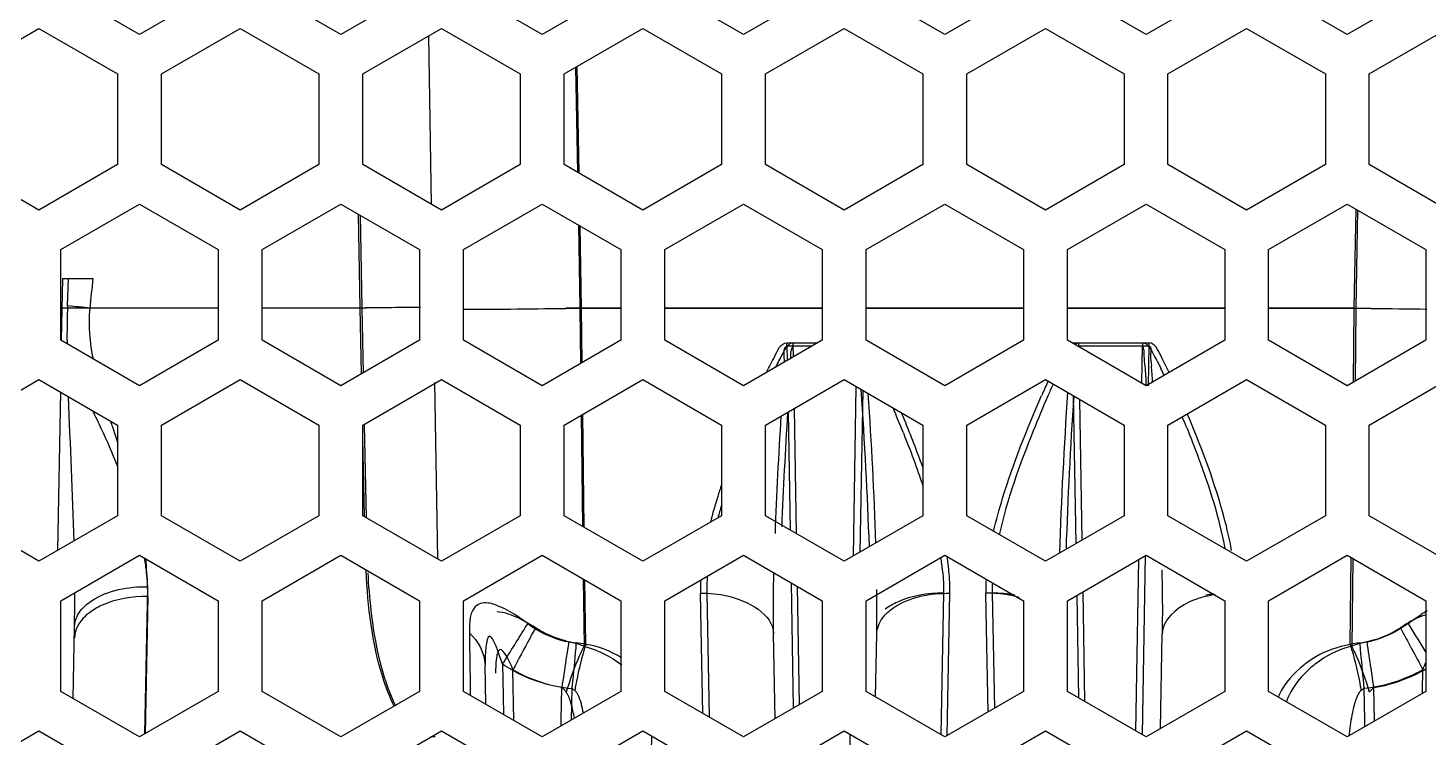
# Model space of a CAD drawing. Header units: millimetres. Extents: x 10297564 to 11610295, y -9287743 to -8409454.
# Drawn here: x 10496429 to 10497196, y -9078901 to -9078512 of the extents above; entities that cross this region are included whole.
import ezdxf

# ---------------------------------------------------------------- set-up
doc = ezdxf.new("R2010")
doc.units = ezdxf.units.MM
doc.header["$LTSCALE"] = 100
doc.layers.add('-0', color=7, linetype='Continuous')

# ---------------------------------------------------------------- blocks, each defined once
blk = doc.blocks.new('인버터 외형도')
at = {"layer": '-0', "linetype": 'Continuous'}
for p, q in [((95512.02, 52256.4), (95479.67, 52275.08)), ((95544.38, 52275.08), (95512.02, 52256.4)), ((95594.79, 52256.4), (95562.44, 52275.08)), ((95627.15, 52275.08), (95594.79, 52256.4)), ((95677.56, 52256.4), (95645.21, 52275.08)), ((95709.92, 52275.08), (95677.56, 52256.4)), ((95760.33, 52256.4), (95727.98, 52275.08)), ((95792.69, 52275.08), (95760.33, 52256.4)), ((95843.1, 52256.4), (95810.75, 52275.08)), ((95875.46, 52275.08), (95843.1, 52256.4)), ((95925.87, 52256.4), (95893.52, 52275.08)), ((95958.23, 52275.08), (95925.87, 52256.4)), ((96008.64, 52256.4), (95976.29, 52275.08)), ((96041, 52275.08), (96008.64, 52256.4)), ((95438.28, 52240.21), (95470.64, 52258.89)), ((95470.64, 52258.89), (95503, 52240.21)), ((95521.05, 52240.21), (95553.41, 52258.89)), ((95553.41, 52258.89), (95585.76, 52240.21)), ((95603.82, 52240.21), (95636.18, 52258.89)), ((95636.18, 52258.89), (95668.53, 52240.21)), ((95686.59, 52240.21), (95718.95, 52258.89)), ((95718.95, 52258.89), (95751.3, 52240.21)), ((95769.36, 52240.21), (95801.72, 52258.89)), ((95801.72, 52258.89), (95834.07, 52240.21)), ((95852.13, 52240.21), (95884.49, 52258.89)), ((95884.49, 52258.89), (95916.84, 52240.21)), ((95934.9, 52240.21), (95967.26, 52258.89)), ((95967.26, 52258.89), (95999.61, 52240.21)), ((96017.67, 52240.21), (96050.03, 52258.89)), ((95632.12, 52186.51), (95630.91, 52255.85)), ((95503, 52240.21), (95503, 52202.85)), ((95521.05, 52202.85), (95521.05, 52240.21)), ((95585.76, 52240.21), (95585.76, 52202.85)), ((95603.82, 52202.85), (95603.82, 52240.21)), ((95668.53, 52240.21), (95668.53, 52202.85)), ((95686.59, 52202.85), (95686.59, 52240.21)), ((95691.33, 52242.94), (95692.08, 52199.68)), ((95692.76, 52199.29), (95691.99, 52243.33)), ((95751.3, 52240.21), (95751.3, 52202.85)), ((95769.36, 52202.85), (95769.36, 52240.21)), ((95834.07, 52240.21), (95834.07, 52202.85)), ((95852.13, 52202.85), (95852.13, 52240.21)), ((95916.84, 52240.21), (95916.84, 52202.85)), ((95934.9, 52202.85), (95934.9, 52240.21)), ((95999.61, 52240.21), (95999.61, 52202.85)), ((96017.67, 52202.85), (96017.67, 52240.21)), ((95470.64, 52184.17), (95438.28, 52202.85)), ((95503, 52202.85), (95470.64, 52184.17)), ((95553.41, 52184.17), (95521.05, 52202.85)), ((95585.76, 52202.85), (95553.41, 52184.17)), ((95636.18, 52184.17), (95603.82, 52202.85)), ((95668.53, 52202.85), (95636.18, 52184.17)), ((95718.95, 52184.17), (95686.59, 52202.85)), ((95751.3, 52202.85), (95718.95, 52184.17)), ((95801.72, 52184.17), (95769.36, 52202.85)), ((95834.07, 52202.85), (95801.72, 52184.17)), ((95884.49, 52184.17), (95852.13, 52202.85)), ((95916.84, 52202.85), (95884.49, 52184.17)), ((95967.26, 52184.17), (95934.9, 52202.85)), ((95999.61, 52202.85), (95967.26, 52184.17)), ((96050.03, 52184.17), (96017.67, 52202.85)), ((95479.67, 52167.98), (95512.02, 52186.66)), ((95512.02, 52186.66), (95544.38, 52167.98)), ((95562.44, 52167.98), (95594.79, 52186.66)), ((95594.79, 52186.66), (95627.15, 52167.98)), ((95602.78, 52143.85), (95602.1, 52182.44)), ((95602.78, 52182.05), (95603.45, 52143.85)), ((95645.21, 52167.98), (95677.56, 52186.66)), ((95677.56, 52186.66), (95709.92, 52167.98)), ((95727.98, 52167.98), (95760.33, 52186.66)), ((95760.33, 52186.66), (95792.69, 52167.98)), ((95810.75, 52167.98), (95843.1, 52186.66)), ((95843.1, 52186.66), (95875.46, 52167.98)), ((95893.52, 52167.98), (95925.87, 52186.66)), ((95925.87, 52186.66), (95958.23, 52167.98)), ((95976.29, 52167.98), (96008.64, 52186.66)), ((96008.64, 52186.66), (96041, 52167.98)), ((96011.52, 52143.85), (96012.23, 52184.59)), ((96012.89, 52184.2), (96012.19, 52143.85)), ((95692.46, 52178.06), (95693.06, 52143.85)), ((95693.73, 52143.85), (95693.14, 52177.66)), ((95479.67, 52130.61), (95479.67, 52167.98)), ((95544.38, 52167.98), (95544.38, 52130.61)), ((95562.44, 52130.61), (95562.44, 52167.98)), ((95627.15, 52167.98), (95627.15, 52130.61)), ((95645.21, 52130.61), (95645.21, 52167.98)), ((95709.92, 52167.98), (95709.92, 52130.61)), ((95727.98, 52130.61), (95727.98, 52167.98)), ((95792.69, 52167.98), (95792.69, 52130.61)), ((95810.75, 52130.61), (95810.75, 52167.98)), ((95875.46, 52167.98), (95875.46, 52130.61)), ((95893.52, 52130.61), (95893.52, 52167.98)), ((95958.23, 52167.98), (95958.23, 52130.61)), ((95976.29, 52130.61), (95976.29, 52167.98)), ((96041, 52167.98), (96041, 52130.61)), ((95480.25, 52156.01), (95479.8, 52130.61)), ((95480.25, 52156.01), (95492.87, 52156.01)), ((95482.38, 52144.74), (95482.75, 52156.01)), ((95544.38, 52143.85), (95479.67, 52143.85)), ((95544.38, 52143.85), (95491.72, 52143.85)), ((95602.78, 52143.85), (95562.44, 52143.85)), ((95603.45, 52143.85), (95562.44, 52143.85)), ((95603.29, 52116.84), (95602.78, 52143.85)), ((95603.45, 52143.85), (95603.98, 52117.24)), ((95687.27, 52143.74), (95693.73, 52143.85)), ((95693.06, 52143.85), (95687.29, 52143.76)), ((95709.92, 52143.85), (95693.06, 52143.85)), ((95693.06, 52143.85), (95693.34, 52121.04)), ((95693.73, 52143.85), (95709.92, 52143.85)), ((95694.01, 52121.43), (95693.73, 52143.85)), ((95792.69, 52143.85), (95727.98, 52143.85)), ((95727.98, 52143.85), (95792.69, 52143.85)), ((95875.46, 52143.85), (95810.75, 52143.85)), ((95810.75, 52143.85), (95875.46, 52143.85)), ((95958.23, 52143.85), (95893.52, 52143.85)), ((95893.52, 52143.85), (95958.23, 52143.85)), ((96011.52, 52143.85), (95976.29, 52143.85)), ((95976.29, 52143.85), (96012.19, 52143.85)), ((96011.14, 52113.38), (96011.52, 52143.85)), ((96012.19, 52143.85), (96011.81, 52113.76)), ((96012.19, 52143.85), (96018.49, 52143.75)), ((95512.02, 52111.93), (95479.67, 52130.61)), ((95544.38, 52130.61), (95512.02, 52111.93)), ((95594.79, 52111.93), (95562.44, 52130.61)), ((95627.15, 52130.61), (95594.79, 52111.93)), ((95677.56, 52111.93), (95645.21, 52130.61)), ((95709.92, 52130.61), (95677.56, 52111.93)), ((95760.33, 52111.93), (95727.98, 52130.61)), ((95792.69, 52130.61), (95760.33, 52111.93)), ((95843.1, 52111.93), (95810.75, 52130.61)), ((95875.46, 52130.61), (95843.1, 52111.93)), ((95925.87, 52111.93), (95893.52, 52130.61)), ((95958.23, 52130.61), (95925.87, 52111.93)), ((96008.64, 52111.93), (95976.29, 52130.61)), ((96041, 52130.61), (96008.64, 52111.93)), ((95778.19, 52129.54), (95790.82, 52129.54)), ((95778.19, 52128.28), (95778.19, 52129.54)), ((95778.19, 52128.28), (95788.65, 52128.28)), ((95778.19, 52128.28), (95778.29, 52122.3)), ((95780.82, 52129.54), (95790.82, 52129.54)), ((95780.82, 52128.28), (95780.82, 52129.54)), ((95780.82, 52128.28), (95788.65, 52128.28)), ((95780.9, 52123.81), (95780.82, 52128.28)), ((95895.57, 52129.54), (95924.42, 52129.54)), ((95897.56, 52128.28), (95924.42, 52128.28)), ((95898.2, 52129.54), (95927.06, 52129.54)), ((95898.2, 52128.28), (95898.2, 52129.54)), ((95898.2, 52128.28), (95927.06, 52128.28)), ((95924.16, 52112.93), (95924.42, 52128.28)), ((95924.42, 52129.54), (95924.42, 52128.28)), ((95927.06, 52128.28), (95926.77, 52111.92)), ((95927.06, 52129.54), (95927.06, 52128.28)), ((95438.28, 52095.74), (95470.64, 52114.42)), ((95470.64, 52114.42), (95503, 52095.74)), ((95521.05, 52095.74), (95553.41, 52114.42)), ((95553.41, 52114.42), (95585.76, 52095.74)), ((95603.82, 52095.74), (95636.18, 52114.42)), ((95634.67, 52040.57), (95633.4, 52113.2)), ((95636.18, 52114.42), (95668.53, 52095.74)), ((95686.59, 52095.74), (95718.95, 52114.42)), ((95718.95, 52114.42), (95751.3, 52095.74)), ((95769.36, 52095.74), (95801.72, 52114.42)), ((95801.72, 52114.42), (95834.07, 52095.74)), ((95852.13, 52095.74), (95884.49, 52114.42)), ((95884.49, 52114.42), (95916.84, 52095.74)), ((95934.9, 52095.74), (95967.26, 52114.42)), ((95967.26, 52114.42), (95999.61, 52095.74)), ((96017.67, 52095.74), (96050.03, 52114.42)), ((95479.43, 52109.34), (95478.29, 52044.12)), ((95805.53, 52041.9), (95806.75, 52111.52)), ((95809.36, 52110.01), (95808.2, 52043.44)), ((95895.93, 52107.82), (95896.99, 52046.92)), ((95778.66, 52101.11), (95779.51, 52052.52)), ((95782.17, 52050.99), (95781.27, 52102.61)), ((95899.59, 52048.42), (95898.59, 52106.28)), ((95503, 52095.74), (95503, 52058.38)), ((95521.05, 52058.38), (95521.05, 52095.74)), ((95585.76, 52095.74), (95585.76, 52058.38)), ((95603.82, 52058.38), (95603.82, 52095.74)), ((95604.41, 52095.75), (95605.17, 52057.6)), ((95668.53, 52095.74), (95668.53, 52058.38)), ((95686.59, 52058.38), (95686.59, 52095.74)), ((95693.6, 52099.78), (95694.17, 52054.01)), ((95694.85, 52053.61), (95694.27, 52100.17)), ((95751.3, 52095.74), (95751.3, 52058.38)), ((95769.36, 52058.38), (95769.36, 52095.74)), ((95834.07, 52095.74), (95834.07, 52058.38)), ((95852.13, 52058.38), (95852.13, 52095.74)), ((95916.84, 52095.74), (95916.84, 52058.38)), ((95934.9, 52058.38), (95934.9, 52095.74)), ((95999.61, 52095.74), (95999.61, 52058.38)), ((96017.67, 52058.38), (96017.67, 52095.74)), ((95604.47, 52058.39), (95603.82, 52090.01)), ((95470.64, 52039.7), (95438.28, 52058.38)), ((95503, 52058.38), (95470.64, 52039.7)), ((95553.41, 52039.7), (95521.05, 52058.38)), ((95585.76, 52058.38), (95553.41, 52039.7)), ((95636.18, 52039.7), (95603.82, 52058.38)), ((95668.53, 52058.38), (95636.18, 52039.7)), ((95718.95, 52039.7), (95686.59, 52058.38)), ((95751.3, 52058.38), (95718.95, 52039.7)), ((95801.72, 52039.7), (95769.36, 52058.38)), ((95834.07, 52058.38), (95801.72, 52039.7)), ((95884.49, 52039.7), (95852.13, 52058.38)), ((95916.84, 52058.38), (95884.49, 52039.7)), ((95967.26, 52039.7), (95934.9, 52058.38)), ((95999.61, 52058.38), (95967.26, 52039.7)), ((96050.03, 52039.7), (96017.67, 52058.38)), ((95479.67, 52023.5), (95512.02, 52042.19)), ((95512.02, 52042.19), (95544.38, 52023.5)), ((95562.44, 52023.5), (95594.79, 52042.19)), ((95594.79, 52042.19), (95627.15, 52023.5)), ((95645.21, 52023.5), (95677.56, 52042.19)), ((95677.56, 52042.19), (95709.92, 52023.5)), ((95727.98, 52023.5), (95760.33, 52042.19)), ((95760.33, 52042.19), (95792.69, 52023.5)), ((95810.75, 52023.5), (95843.1, 52042.19)), ((95843.1, 52042.19), (95875.46, 52023.5)), ((95893.52, 52023.5), (95925.87, 52042.19)), ((95921.66, 51969.9), (95922.89, 52040.46)), ((95925.56, 52042.19), (95924.27, 51968.39)), ((95925.87, 52042.19), (95958.23, 52023.5)), ((95976.29, 52023.5), (96008.64, 52042.19)), ((96008.64, 52042.19), (96041, 52023.5)), ((96009.79, 52005.52), (96010.24, 52041.26)), ((96010.9, 52040.88), (96010.45, 52004.8)), ((95694.44, 52032.44), (95694.79, 52004.79)), ((95695.45, 52005.52), (95695.12, 52032.05)), ((95514.15, 51968.69), (95515.36, 52029.25)), ((95742.93, 52012), (95742.64, 52026.56)), ((95745.27, 52026.56), (95746.29, 51975.57)), ((95779.89, 52030.9), (95780.79, 51979.27)), ((95783.39, 51980.78), (95782.54, 52029.36)), ((95842.59, 52026.56), (95841.44, 51968.42)), ((95844.05, 51968.01), (95845.22, 52026.56)), ((95860.31, 52012.02), (95860.02, 52026.56)), ((95862.66, 52026.56), (95863.6, 51979.3)), ((95900.75, 51981.97), (95899.96, 52027.23)), ((95479.67, 51986.14), (95479.67, 52023.5)), ((95515.36, 52025.2), (95514.24, 51968.74)), ((95544.38, 52023.5), (95544.38, 51986.14)), ((95562.44, 51986.14), (95562.44, 52023.5)), ((95627.15, 52023.5), (95627.15, 51986.14)), ((95645.21, 51986.14), (95645.21, 52023.5)), ((95709.92, 52023.5), (95709.92, 51986.14)), ((95727.98, 51986.14), (95727.98, 52023.5)), ((95792.69, 52023.5), (95792.69, 51986.14)), ((95810.75, 51986.14), (95810.75, 52023.5)), ((95875.46, 52023.5), (95875.46, 51986.14)), ((95893.52, 51986.14), (95893.52, 52023.5)), ((95897.36, 52025.72), (95898.1, 51983.5)), ((95958.23, 52023.5), (95958.23, 51986.14)), ((95976.29, 51986.14), (95976.29, 52023.5)), ((96041, 52023.5), (96041, 51986.14)), ((95484.75, 51983.21), (95485.27, 52012.87)), ((95671.6, 52014.09), (95671.2, 52013.44)), ((95674.77, 52012.36), (95674.56, 52011.95)), ((95743.62, 51977.12), (95742.93, 52012)), ((95773.34, 51974.97), (95772.73, 52009.8)), ((95814.67, 51983.88), (95815.13, 52009.8)), ((95860.99, 51977.79), (95860.31, 52012.02)), ((95931.83, 51970.9), (95932.51, 52009.8)), ((96033.64, 52014.09), (96034.21, 52013.16)), ((95688.49, 52006.55), (95687.36, 51999.09)), ((95661.28, 51997.33), (95661.38, 51991.23)), ((95654.35, 51980.87), (95654.07, 51997.01)), ((95665.89, 51974.2), (95665.53, 51995.12)), ((96019.61, 51987.78), (96018.42, 51995.56)), ((96039.58, 51986.17), (96039.74, 51995.14)), ((95512.02, 51967.46), (95479.67, 51986.14)), ((95544.38, 51986.14), (95512.02, 51967.46)), ((95594.79, 51967.46), (95562.44, 51986.14)), ((95627.15, 51986.14), (95594.79, 51967.46)), ((95677.56, 51967.46), (95645.21, 51986.14)), ((95647.99, 51985.94), (95648.01, 51984.61)), ((95661.38, 51991.23), (95661.64, 51976.66)), ((95709.92, 51986.14), (95677.56, 51967.46)), ((95685.41, 51974.5), (95685.64, 51987.77)), ((95689.77, 51987.33), (95689.55, 51974.38)), ((95760.33, 51967.46), (95727.98, 51986.14)), ((95792.69, 51986.14), (95760.33, 51967.46)), ((95843.1, 51967.46), (95810.75, 51986.14)), ((95875.46, 51986.14), (95843.1, 51967.46)), ((95925.87, 51967.46), (95893.52, 51986.14)), ((95958.23, 51986.14), (95925.87, 51967.46)), ((96008.64, 51967.46), (95976.29, 51986.14)), ((96041, 51986.14), (96008.64, 51967.46)), ((96015.45, 51987.33), (96015.68, 51974.42)), ((96019.86, 51973.94), (96019.62, 51987.78)), ((96039.57, 51985.32), (96039.58, 51986.17)), ((95685.36, 51971.97), (95685.41, 51974.5)), ((96015.68, 51974.42), (96015.73, 51971.56)), ((95438.28, 51951.27), (95470.64, 51969.95)), ((95470.64, 51969.95), (95503, 51951.27)), ((95521.05, 51951.27), (95553.41, 51969.95)), ((95553.41, 51969.95), (95585.76, 51951.27)), ((95603.82, 51951.27), (95636.18, 51969.95)), ((95636.18, 51969.95), (95668.53, 51951.27)), ((95686.59, 51951.27), (95718.95, 51969.95)), ((95718.95, 51969.95), (95751.3, 51951.27)), ((95769.36, 51951.27), (95801.72, 51969.95)), ((95801.72, 51969.95), (95834.07, 51951.27)), ((95802.99, 51895.96), (95804.25, 51968.49)), ((95852.13, 51951.27), (95884.49, 51969.95)), ((95884.49, 51969.95), (95916.84, 51951.27)), ((95934.9, 51951.27), (95967.26, 51969.95)), ((95967.26, 51969.95), (95999.61, 51951.27)), ((95722.53, 51967.88), (95722, 51941.32))]:
    blk.add_line(p, q, dxfattribs=at)
for centre, radius, start, end in [((93633.25, 52325.09), 1867.29, 354.43026, 354.80508), ((95847.77, 52132.55), 365.59, 178.0905, 179.0396), ((95331.78, 50506.62), 1645.03, 84.42058, 84.74739), ((95624.82, 51670.97), 473.09, 89.66614, 90.01198), ((95651.69, 53290.62), 1147.2, 269.67152, 270.29965), ((95650.92, 53507.77), 1364.35, 269.75796, 270.30986), ((95648.6, 54172.62), 2029.21, 270.25673, 270.44398), ((95647.47, 54244.67), 2101.26, 270.29526, 270.46095), ((95641.15, 55059.56), 2916.18, 270.45535, 270.90625), ((95640.03, 55096.35), 2952.98, 270.47237, 270.91688), ((96070.8, 55542.02), 3398.68, 269.00053, 269.1184), ((96064.92, 55071.87), 2928.5, 269.09164, 269.53809), ((96063.8, 55034.43), 2891.05, 269.1023, 269.55519), ((95902.12, 52131.7), 419.96, 179.04673, 180.14094), ((95950.81, 52131.7), 468.64, 180.1262, 180.32762), ((95900.84, 52126.05), 3.45, 139.83521, 145.13635), ((95229.22, 52066.69), 700.94, 3.82947, 4.36536), ((95702.73, 52008.93), 254.32, 24.95456, 25.63196), ((96237.48, 51953.55), 386.67, 155.51688, 156.46757), ((96250.53, 51948.96), 398.06, 155.7279, 156.45301), ((97807.45, 51973.05), 2033, 176.39149, 177.72222), ((95334.5, 51896.13), 529.37, 21.77847, 22.97944), ((95320.23, 51889.07), 547.68, 22.40952, 22.74135), ((96596.85, 52448.38), 1151.59, 197.74674, 197.87215), ((97706.07, 51978.19), 1934.13, 176.40164, 177.83922), ((95457.87, 51898.49), 522.93, 22.06474, 22.56235), ((95432.65, 51887), 553.05, 22.56863, 22.69228), ((95245.4, 51977.93), 276.57, 21.34381, 24.89806), ((97854.56, 52854.86), 2473.35, 197.89253, 198.05572), ((95955.94, 52001.86), 216.05, 162.63311, 165.55799), ((96007.87, 51985.89), 270.39, 161.61301, 162.68777), ((95953.68, 52003.15), 210.99, 163.60028, 165.06399), ((95414.16, 52024.07), 101.33, 6.22091, 9.64185), ((95741.01, 52025.95), 101.68, 5.51976, 8.63387), ((95742.99, 52025.88), 102.33, 5.49643, 8.85697), ((95817.98, 52027.98), 75.35, 176.89272, 181.08401), ((95935.56, 52027.98), 75.56, 176.76184, 181.08015), ((94785.06, 52022.42), 700.28, 0.09153, 0.34167), ((95225.46, 52019.37), 589.75, 359.06994, 0.84992), ((95936.54, 52027.99), 73.89, 177.85132, 181.11228), ((95863.3, 51975.72), 50.84, 80.20025, 90.72696), ((95959.04, 51977.61), 48.92, 96.22511, 100.08846), ((95961.24, 51980.29), 46.21, 98.69143, 102.50553), ((94899.51, 52022.39), 585.83, 359.06836, 0.11227), ((95861.84, 51982.74), 43.72, 74.30439, 79.93747), ((96052.16, 51984.37), 35.2, 111.89539, 114.56944), ((96066.68, 51973.83), 51.98, 119.05783, 122.19351), ((96050.84, 51987.7), 31.62, 107.99888, 111.92387), ((94167.81, 52928.34), 1759.89, 328.06085, 328.67715), ((97897.35, 53006.25), 2114.96, 208.03001, 208.5599), ((97499.27, 52905.47), 1715.41, 211.3439, 211.77601), ((95695.37, 52040.56), 34.58, 256.55165, 263.6658), ((95694.92, 52041.77), 35.8, 257.76284, 259.65529), ((95681.98, 51970.98), 36.16, 69.2583, 79.63749), ((95687.7, 51972.19), 34.22, 76.91068, 83.53643), ((96017.55, 51972.13), 34.28, 96.47034, 103.08407), ((96023.26, 51970.98), 36.16, 100.36598, 110.74204), ((96010.97, 52039.16), 33.12, 280.05997, 283.05339), ((96008.69, 52050.87), 64.12, 296.14178, 300.33068), ((96008.44, 52050.07), 63.23, 297.15013, 299.67198), ((95998.77, 51976.63), 19.91, 155.08019, 159.06581), ((96008.05, 51973.43), 25.89, 154.31334, 155.50229), ((96128.22, 51954.98), 119.64, 171.72704, 173.83085), ((95630.74, 51939.95), 27.63, 84.21736, 87.96911)]:
    blk.add_arc(centre, radius, start, end, dxfattribs=at)
for points in [[(95493.02, 52122.72), (95491.66, 52129.64), (95490.86, 52136.85), (95491.72, 52143.85)], [(95777.27, 52121.7), (95777.24, 52123.92), (95776.35, 52127.05), (95778.19, 52128.28)], [(95779.88, 52123.3), (95779.81, 52124.99), (95779.73, 52126.99), (95780.82, 52128.28)], [(95926.06, 52112.04), (95925.89, 52114.66), (95925.74, 52117.29), (95925.52, 52119.91)], [(95482.68, 52107.35), (95483.38, 52087.52), (95484.41, 52067.7), (95484.95, 52047.87)], [(95812.1, 52045.69), (95811.41, 52067.26), (95810.19, 52088.81), (95808.79, 52110.34)], [(95811.53, 52108.76), (95812.86, 52088.25), (95813.99, 52067.72), (95814.68, 52047.18)], [(95890.43, 52043.13), (95891.09, 52065.13), (95892.33, 52087.11), (95893.74, 52109.08)], [(95893.11, 52044.68), (95893.77, 52065.68), (95894.91, 52086.65), (95896.27, 52107.61)], [(95496.27, 52094.37), (95495.13, 52096.83), (95493.95, 52099.28), (95492.71, 52101.69)], [(95834.08, 52078.38), (95831.73, 52084.93), (95829.2, 52091.42), (95826.55, 52097.86)], [(95826.08, 52092.53), (95828.95, 52085.34), (95831.66, 52078.07), (95834.09, 52070.71)], [(95515.36, 52029.25), (95515.16, 52033.1), (95514.92, 52036.95), (95514.55, 52040.78)], [(95515.36, 52025.2), (95515.42, 52028.49), (95515.25, 52031.79), (95514.89, 52035.05)], [(95745.47, 52033.63), (95745.31, 52031.28), (95745.23, 52028.92), (95745.28, 52026.56)], [(95772.73, 52009.79), (95772.59, 52018.18), (95772.66, 52026.57), (95772.84, 52034.96)], [(95842.22, 52035.73), (95842.51, 52032.68), (95842.65, 52029.62), (95842.59, 52026.56)], [(95845.21, 52026.56), (95845.28, 52029.6), (95845.14, 52032.65), (95844.85, 52035.68)], [(95932.37, 52036.13), (95932.58, 52027.35), (95932.66, 52018.57), (95932.51, 52009.8)], [(95869.47, 52025.79), (95866.36, 52026.35), (95863.18, 52026.59), (95860.02, 52026.56)], [(95650.91, 52021.76), (95647.62, 52019.5), (95647.55, 52014.24), (95647.63, 52010.25)], [(95666.93, 52017.39), (95664.48, 52018.97), (95661.91, 52020.4), (95659.2, 52021.45)], [(95485.27, 52012.88), (95485.31, 52015.13), (95486.25, 52017.42), (95487.61, 52019.22)], [(95666.89, 52016.73), (95664.42, 52017.83), (95661.76, 52018.77), (95659.05, 52018.87)], [(95674.78, 52012.36), (95672.24, 52013.97), (95669.64, 52015.5), (95666.89, 52016.73)], [(95671.6, 52014.09), (95670.09, 52015.25), (95668.53, 52016.36), (95666.93, 52017.39)], [(95815.13, 52009.8), (95815.17, 52012.1), (95816.1, 52014.44), (95817.47, 52016.29)], [(96037.52, 52016.38), (96035.06, 52015.26), (96032.72, 52013.87), (96030.47, 52012.36)], [(96033.64, 52014.09), (96035.37, 52015.4), (96037.15, 52016.66), (96038.99, 52017.81)], [(95647.63, 52010.25), (95651.24, 52006.93), (95653.98, 52001.91), (95654.07, 51997.01)], [(95671.6, 52014.09), (95676.25, 52010.65), (95681.68, 52008), (95687.33, 52006.78)], [(95687.33, 52006.93), (95682.89, 52007.99), (95678.61, 52009.9), (95674.78, 52012.36)], [(96018.44, 52007.06), (96022.69, 52008.13), (96026.78, 52010), (96030.47, 52012.36)], [(96033.64, 52014.09), (96029.13, 52010.77), (96023.91, 52008.16), (96018.45, 52006.9)], [(95694.79, 52004.79), (95700.37, 52003.27), (95705.81, 52000.66), (95710.32, 51997.05)], [(95710.13, 52000.06), (95705.67, 52002.78), (95700.64, 52004.93), (95695.45, 52005.52)], [(96010.45, 52004.79), (96005.06, 52003.44), (95999.87, 52000.85), (95995.47, 51997.45)], [(96009.79, 52005.52), (96004.92, 52004.39), (95999.97, 52003), (95995.67, 52000.44)], [(96013.69, 52006.2), (96015.29, 52006.37), (96016.88, 52006.67), (96018.44, 52007.06)], [(96018.42, 51995.56), (96017.86, 51999.22), (96017.3, 52002.89), (96016.75, 52006.55)], [(95668.94, 51992.98), (95666.29, 51994.24), (95663.72, 51995.69), (95661.28, 51997.33)], [(95687.36, 51999.09), (95686.78, 51995.32), (95686.21, 51991.55), (95685.63, 51987.78)], [(96039.74, 51995.14), (96040.13, 51996.2), (96040.59, 51997.25), (96041.01, 51998.3)], [(95665.51, 51995.12), (95672.86, 51990.86), (95681.33, 51988.22), (95689.79, 51987.33)], [(95685.63, 51987.78), (95679.88, 51988.72), (95674.21, 51990.48), (95668.94, 51992.98)], [(96037.29, 51993.81), (96030.54, 51990.35), (96023.01, 51988.07), (96015.45, 51987.33)], [(96019.61, 51987.78), (96025.6, 51988.73), (96031.5, 51990.64), (96036.94, 51993.31)], [(95689.4, 51981.42), (95688.94, 51982.95), (95688.41, 51984.5), (95687.49, 51985.81)], [(95690.82, 51975.1), (95690.45, 51977.23), (95690.02, 51979.35), (95689.4, 51981.42)], [(95694.52, 51977.26), (95693.98, 51979.77), (95693.51, 51982.37), (95692.36, 51984.67)], [(96011.48, 51980.54), (96010.74, 51977.8), (96010.24, 51975), (96009.83, 51972.19)]]:
    blk.add_open_spline(points, degree=3, dxfattribs=at)
for points, knots in [([(95627.18, 52144.06), (95625.5, 52144.07), (95617.36, 52144.07), (95609.23, 52143.96), (95602.78, 52143.85)], [0, 0, 0, 0, 0.206304, 1, 1, 1, 1]), ([(95624.72, 52144.07), (95623.12, 52144.07), (95616.03, 52144.04), (95608.93, 52143.95), (95603.45, 52143.85)], [0, 0, 0, 0, 0.226207, 1, 1, 1, 1]), ([(95769.88, 52117.45), (95770.93, 52119.67), (95773.09, 52123.51), (95775.71, 52129.54), (95778.19, 52129.54)], [0, 0, 0, 0, 0.498907, 1, 1, 1, 1]), ([(95780.82, 52129.54), (95778.73, 52129.54), (95776.26, 52124.69), (95774.43, 52121.42), (95773.52, 52119.55)], [0, 0, 0, 0, 0.501426, 1, 1, 1, 1]), ([(95898.2, 52129.54), (95897.91, 52129.54), (95897.31, 52129.39), (95896.83, 52129.04), (95896.61, 52128.85)], [0, 0, 0, 0, 0.50516, 1, 1, 1, 1]), ([(95924.42, 52129.54), (95926.62, 52129.54), (95929.14, 52124.35), (95931.07, 52120.92), (95932.02, 52118.94)], [0, 0, 0, 0, 0.500234, 1, 1, 1, 1]), ([(95925.52, 52119.91), (95925.39, 52121.31), (95924.96, 52124.01), (95925.22, 52127.12), (95924.42, 52128.28)], [0, 0, 0, 0, 0.498827, 1, 1, 1, 1]), ([(95935.37, 52117.42), (95934.32, 52119.65), (95932.16, 52123.49), (95929.53, 52129.54), (95927.06, 52129.54)], [0, 0, 0, 0, 0.499836, 1, 1, 1, 1]), ([(95927.06, 52128.28), (95928.25, 52128.36), (95927.27, 52123.57), (95928.01, 52121.61), (95928.13, 52120.05)], [0, 0, 0, 0, 0.433402, 1, 1, 1, 1]), ([(95863.18, 52051.99), (95864.25, 52056.57), (95869.56, 52075.66), (95876.93, 52094.1), (95882.96, 52107.93)], [0, 0, 0, 0, 0.237503, 1, 1, 1, 1]), ([(95885.62, 52107.98), (95883.5, 52103.13), (95875.7, 52084.43), (95868.79, 52065.24), (95865.5, 52050.63)], [0, 0, 0, 0, 0.261278, 1, 1, 1, 1]), ([(95961.06, 52044.18), (95960.26, 52048.68), (95955.88, 52067.51), (95949.01, 52085.64), (95943.36, 52099.25)], [0, 0, 0, 0, 0.236456, 1, 1, 1, 1]), ([(95942.5, 52094.93), (95944.22, 52090.69), (95950.55, 52074.38), (95955.98, 52057.6), (95958.3, 52044.87)], [0, 0, 0, 0, 0.260923, 1, 1, 1, 1]), ([(95616.72, 51980.07), (95614.85, 51983.94), (95608.01, 52001.8), (95605.9, 52021.05), (95605.13, 52035.78)], [0, 0, 0, 0, 0.225853, 1, 1, 1, 1]), ([(95605.84, 52034.96), (95606.12, 52029.83), (95607.6, 52011.27), (95611.41, 51992.5), (95617.26, 51980.29)], [0, 0, 0, 0, 0.275257, 1, 1, 1, 1]), ([(95487.61, 52019.22), (95488.89, 52020.9), (95496.69, 52027.53), (95507.44, 52029.34), (95515.36, 52029.25)], [0, 0, 0, 0, 0.210382, 1, 1, 1, 1]), ([(95742.64, 52026.56), (95746.33, 52026.6), (95757.59, 52025.91), (95772.59, 52018.03), (95772.73, 52009.8)], [0, 0, 0, 0, 0.309464, 1, 1, 1, 1]), ([(95817.47, 52016.29), (95818.74, 52018), (95826.49, 52024.75), (95837.29, 52026.65), (95845.22, 52026.56)], [0, 0, 0, 0, 0.211902, 1, 1, 1, 1]), ([(95842.59, 52026.56), (95836.15, 52026.63), (95827.5, 52025.28), (95820.14, 52021.14), (95818.59, 52019.98)], [0, 0, 0, 0, 0.768752, 1, 1, 1, 1]), ([(95515.36, 52025.2), (95508.92, 52025.28), (95500.25, 52023.91), (95492.91, 52019.72), (95491.37, 52018.55)], [0, 0, 0, 0, 0.768304, 1, 1, 1, 1]), ([(95659.2, 52021.45), (95658.37, 52021.77), (95655.78, 52022.7), (95652.5, 52022.85), (95650.91, 52021.76)], [0, 0, 0, 0, 0.31391, 1, 1, 1, 1]), ([(95951.23, 52025.41), (95948.58, 52024.82), (95940.78, 52022.55), (95932.61, 52015.49), (95932.51, 52009.8)], [0, 0, 0, 0, 0.322956, 1, 1, 1, 1]), ([(95491.37, 52018.55), (95490.4, 52017.82), (95487.35, 52015.16), (95485.31, 52011.11), (95485.26, 52008.26)], [0, 0, 0, 0, 0.298182, 1, 1, 1, 1]), ([(95647.62, 52010.25), (95647.65, 52008.01), (95647.77, 51999.91), (95647.9, 51991.81), (95647.99, 51985.94)], [0, 0, 0, 0, 0.27618, 1, 1, 1, 1]), ([(95661.28, 51997.33), (95659.92, 52001.36), (95654.96, 52016.62), (95654, 52001.01), (95654.07, 51997)], [0, 0, 0, 0, 0.514971, 1, 1, 1, 1]), ([(95674.56, 52011.95), (95673.91, 52010.72), (95670.9, 52005.11), (95667.87, 51999.51), (95665.51, 51995.12)], [0, 0, 0, 0, 0.217296, 1, 1, 1, 1]), ([(95665.53, 51995.12), (95664.34, 51998.18), (95659.03, 52009.21), (95658.41, 51997.01), (95658.33, 51993.73)], [0, 0, 0, 0, 0.499914, 1, 1, 1, 1]), ([(95694.79, 52004.79), (95694.09, 52003.47), (95691.14, 51997.35), (95688.92, 51990.9), (95687.49, 51985.81)], [0, 0, 0, 0, 0.221299, 1, 1, 1, 1]), ([(95691.55, 52006.19), (95691.43, 52004.82), (95690.84, 51998.54), (95690.25, 51992.25), (95689.79, 51987.33)], [0, 0, 0, 0, 0.218059, 1, 1, 1, 1]), ([(95695.45, 52005.52), (95695.02, 52004.17), (95693.21, 51997.94), (95691.83, 51991.59), (95690.95, 51986.62)], [0, 0, 0, 0, 0.219763, 1, 1, 1, 1]), ([(96009.79, 52005.52), (96010.23, 52004.17), (96012.05, 51997.95), (96013.41, 51991.6), (96014.3, 51986.62)], [0, 0, 0, 0, 0.219249, 1, 1, 1, 1]), ([(96017.75, 51985.81), (96016.32, 51990.89), (96014.07, 51997.33), (96011.16, 52003.46), (96010.45, 52004.8)], [0, 0, 0, 0, 0.778006, 1, 1, 1, 1]), ([(96013.69, 52006.19), (96013.82, 52004.83), (96014.4, 51998.54), (96014.99, 51992.25), (96015.46, 51987.33)], [0, 0, 0, 0, 0.217519, 1, 1, 1, 1]), ([(95995.67, 52000.44), (95993.95, 51999.42), (95988.1, 51995.24), (95982.92, 51989.75), (95980.72, 51985.02)], [0, 0, 0, 0, 0.277091, 1, 1, 1, 1]), ([(95995.47, 51997.45), (95994.24, 51996.5), (95990.01, 51992.83), (95986.47, 51988.3), (95984.72, 51984.66)], [0, 0, 0, 0, 0.277599, 1, 1, 1, 1]), ([(95687.49, 51985.81), (95687.22, 51986.2), (95686.66, 51986.92), (95685.98, 51987.53), (95685.64, 51987.77)], [0, 0, 0, 0, 0.533145, 1, 1, 1, 1]), ([(95689.77, 51987.34), (95689.98, 51987.26), (95690.39, 51987.04), (95690.76, 51986.77), (95690.95, 51986.62)], [0, 0, 0, 0, 0.479133, 1, 1, 1, 1]), ([(95692.36, 51984.67), (95692.19, 51985.04), (95691.78, 51985.73), (95691.24, 51986.35), (95690.95, 51986.62)], [0, 0, 0, 0, 0.50062, 1, 1, 1, 1]), ([(96014.3, 51986.62), (96013.98, 51986.35), (96012.6, 51984.53), (96011.97, 51982.32), (96011.48, 51980.54)], [0, 0, 0, 0, 0.181653, 1, 1, 1, 1]), ([(96015.46, 51987.34), (96015.26, 51987.26), (96014.85, 51987.04), (96014.48, 51986.77), (96014.3, 51986.62)], [0, 0, 0, 0, 0.479184, 1, 1, 1, 1]), ([(96017.75, 51985.81), (96018.03, 51986.21), (96018.59, 51986.93), (96019.27, 51987.54), (96019.62, 51987.78)], [0, 0, 0, 0, 0.5354, 1, 1, 1, 1]), ([(95984.49, 51984.17), (95984.3, 51983.76), (95983.95, 51982.93), (95983.65, 51982.08), (95983.51, 51981.66)], [0, 0, 0, 0, 0.506386, 1, 1, 1, 1])]:
    blk.add_open_spline(points, degree=3, knots=knots, dxfattribs=at)

msp = doc.modelspace()

# ---------------------------------------------------------------- block references
at = {"xscale": 1.333333333333333, "yscale": 1.333333333333333, "zscale": 1.333333333333333}
msp.add_blockref('인버터 외형도', (10369140.57, -9148190.99), dxfattribs=at)

doc.saveas('drawing.dxf')
